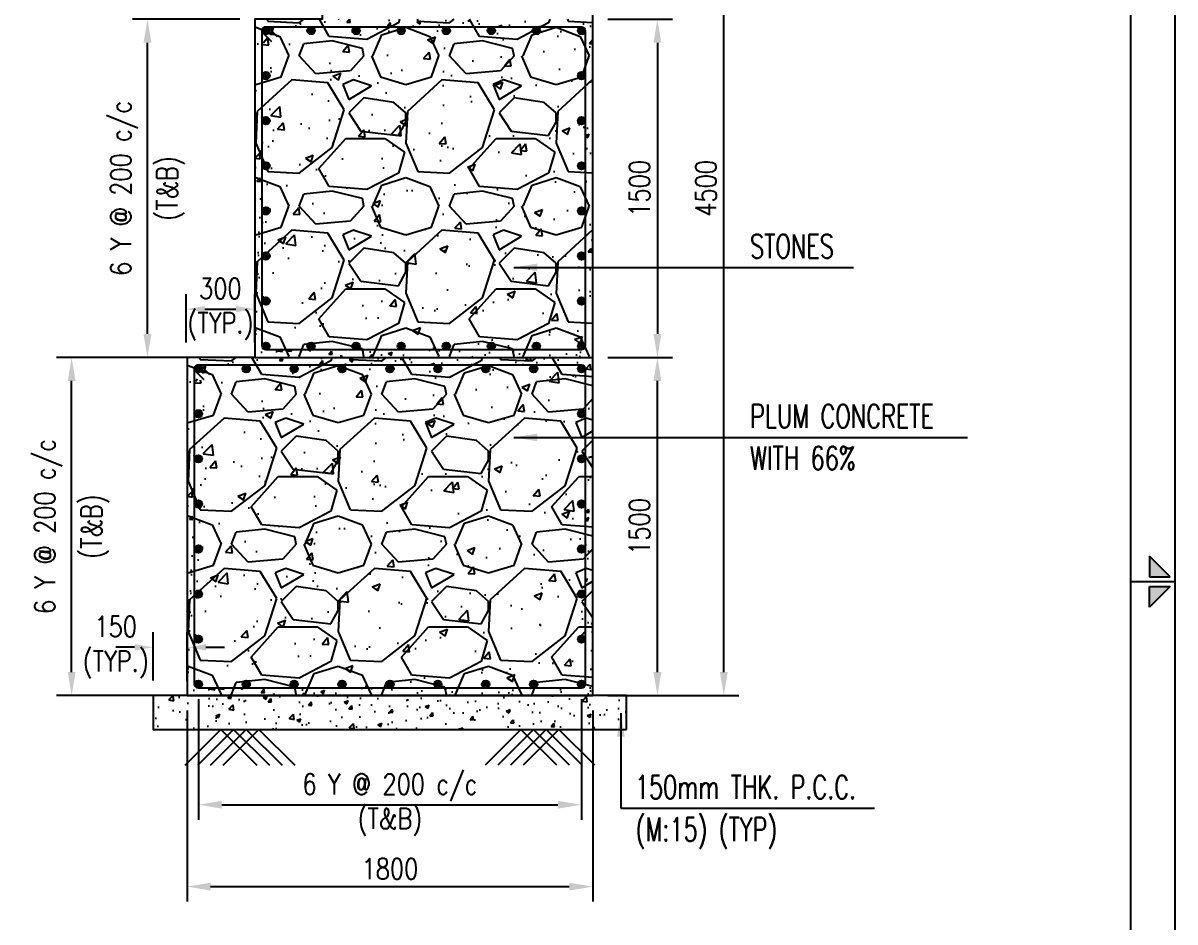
# Model space of a CAD drawing. Extents: x 345615 to 1272425, y -526289 to -156124.
# Drawn here: x 620008 to 635341, y -504277 to -492314 of the extents above; entities that cross this region are included whole.
import ezdxf
from ezdxf.enums import TextEntityAlignment as Align
from ezdxf.lldxf.tags import DXFTag

# ---------------------------------------------------------------- set-up
doc = ezdxf.new("R2010")
doc.units = 0
doc.header["$LTSCALE"] = 500
doc.header["$MEASUREMENT"] = 0
doc.header["$PDMODE"] = 35
doc.header["$PDSIZE"] = -15
doc.layers.get('DEFPOINTS').update_dxf_attribs({"color": 4})
for name, color, linetype in [('PNA', 10, 'Continuous'), ('S-CONCRET LINE', 4, 'Continuous'), ('S-DIM-1', 5, 'Continuous'), ('S-DIMANTION', 5, 'Continuous'), ('S-PCC', 9, 'Continuous'), ('S-REINFORCEMENT', 6, 'Continuous'), ('S-TEXT-1', 4, 'Continuous'), ('TEXT', 4, 'Continuous'), ('TEXT (SHEET)', 4, 'Continuous')]:
    doc.layers.add(name, color=color, linetype=linetype)
doc.styles.add('ROMANS', font='simplex.shx', dxfattribs={"width": 0.8, "height": 275, "bigfont": 'bigfont.shx'})
tags = doc.linetypes.add('HIDDEN', pattern=[0.375, 0.25, -0.125]).pattern_tags.tags
tags[6:7] = [DXFTag(74, 4), DXFTag(75, 0), DXFTag(340, '0'), DXFTag(46, 1.0), DXFTag(50, 0.0), DXFTag(44, 0.0), DXFTag(45, 0.0)]
tags[4:5] = [DXFTag(74, 4), DXFTag(75, 0), DXFTag(340, '0'), DXFTag(46, 1.0), DXFTag(50, 0.0), DXFTag(44, 0.0), DXFTag(45, 0.0)]
doc.dimstyles.new('dim25', dxfattribs={"dimtxt": 250, "dimasz": 250, "dimexe": 200, "dimexo": 200, "dimgap": 100, "dimtad": 1, "dimdec": 0, "dimlfac": 0.25, "dimzin": 0, "dimdsep": 46, "dimtxsty": 'ROMANS', "dimcen": 0, "dimclrd": 5, "dimclre": 5, "dimclrt": 4, "dimadec": 0, "dimazin": 0, "dimtfac": 1, "dimtdec": 0, "dimtix": 1, "dimtofl": 0, "dimtmove": 2, "dimatfit": 3, "dimfxl": 0, "dimtolj": 1, "dimtzin": 0, "dimlwd": -1, "dimlwe": -1, "dimarcsym": 0})
doc.dimstyles.new('dim33.33', dxfattribs={"dimtxt": 250, "dimasz": 250, "dimexe": 200, "dimexo": 200, "dimgap": 100, "dimtad": 1, "dimdec": 0, "dimlfac": 0.333331, "dimzin": 0, "dimdsep": 46, "dimtxsty": 'ROMANS', "dimcen": 0, "dimclrd": 5, "dimclre": 5, "dimclrt": 4, "dimadec": 0, "dimazin": 0, "dimtfac": 1, "dimtdec": 0, "dimtix": 1, "dimtofl": 0, "dimtmove": 2, "dimatfit": 3, "dimfxl": 0, "dimtolj": 1, "dimtzin": 0, "dimlwd": -1, "dimlwe": -1, "dimarcsym": 0})

# ---------------------------------------------------------------- blocks, each defined once
blk = doc.blocks.new('*D1029')
at = {"layer": 'DEFPOINTS', "color": 0}
for p in [(627592, -487764), (629336, -487764), (627592, -501264)]:
    blk.add_point(p, dxfattribs=at)
at = {"layer": 'S-DIM-1', "color": 5}
for p, q in [((627792, -487764), (629536, -487764)), ((629336, -500951), (629336, -488076)), ((627792, -501264), (629536, -501264))]:
    blk.add_line(p, q, dxfattribs=at)
for points in [[(629389, -488076), (629284, -488076), (629336, -487764)], [(629284, -500951), (629389, -500951), (629336, -501264)]]:
    blk.add_solid(points, dxfattribs=at)
at = {"layer": 'S-DIM-1', "color": 4, "insert": (629099, -494514), "char_height": 275, "attachment_point": 5, "rotation": 90, "style": 'ROMANS'}
blk.add_mtext('\\A1;4500', dxfattribs=at)
blk = doc.blocks.new('*D1031')
at = {"layer": 'DEFPOINTS', "color": 0}
for p in [(627592, -492264), (627592, -496764), (628452, -496764)]:
    blk.add_point(p, dxfattribs=at)
at = {"layer": 'S-DIM-1', "color": 5}
for p, q in [((627792, -492264), (628652, -492264)), ((628452, -492576), (628452, -496451)), ((627792, -496764), (628652, -496764))]:
    blk.add_line(p, q, dxfattribs=at)
for points in [[(628505, -492576), (628400, -492576), (628452, -492264)], [(628400, -496451), (628505, -496451), (628452, -496764)]]:
    blk.add_solid(points, dxfattribs=at)
at = {"layer": 'S-DIM-1', "color": 4, "insert": (628215, -494514), "char_height": 275, "attachment_point": 5, "rotation": 90, "style": 'ROMANS'}
blk.add_mtext('\\A1;1500', dxfattribs=at)
blk = doc.blocks.new('*D1032')
at = {"layer": 'DEFPOINTS', "color": 0}
for p in [(627592, -496764), (628452, -496764), (627592, -501264)]:
    blk.add_point(p, dxfattribs=at)
at = {"layer": 'S-DIM-1', "color": 5}
for p, q in [((627792, -496764), (628652, -496764)), ((628452, -500951), (628452, -497076)), ((627792, -501264), (628652, -501264))]:
    blk.add_line(p, q, dxfattribs=at)
for points in [[(628505, -497076), (628400, -497076), (628452, -496764)], [(628400, -500951), (628505, -500951), (628452, -501264)]]:
    blk.add_solid(points, dxfattribs=at)
at = {"layer": 'S-DIM-1', "color": 4, "insert": (628215, -499014), "char_height": 275, "attachment_point": 5, "rotation": 90, "style": 'ROMANS'}
blk.add_mtext('\\A1;1500', dxfattribs=at)
blk = doc.blocks.new('*D1033')
at = {"layer": 'DEFPOINTS', "color": 0}
for p in [(622342, -501114), (627442, -501114), (627442, -502717)]:
    blk.add_point(p, dxfattribs=at)
at = {"layer": 'S-DIM-1', "color": 5}
for p, q in [((622342, -501314), (622342, -502917)), ((627442, -501314), (627442, -502917)), ((622654, -502717), (627129, -502717))]:
    blk.add_line(p, q, dxfattribs=at)
for points in [[(622654, -502665), (622654, -502769), (622342, -502717)], [(627129, -502769), (627129, -502665), (627442, -502717)]]:
    blk.add_solid(points, dxfattribs=at)
at = {"layer": 'S-DIM-1', "color": 4, "insert": (624892, -502717), "char_height": 275, "attachment_point": 5, "style": 'ROMANS'}
blk.add_mtext('\\A1;6 Y @ 200 c/c\\P(T&B)', dxfattribs=at)
blk = doc.blocks.new('*D1034')
at = {"layer": 'DEFPOINTS', "color": 0}
for p in [(622192, -501264), (627592, -501264), (627592, -503807)]:
    blk.add_point(p, dxfattribs=at)
at = {"layer": 'S-DIM-1', "color": 5}
for p, q in [((622192, -501464), (622192, -504007)), ((627592, -501464), (627592, -504007)), ((622504, -503807), (627279, -503807))]:
    blk.add_line(p, q, dxfattribs=at)
for points in [[(622504, -503755), (622504, -503859), (622192, -503807)], [(627279, -503859), (627279, -503755), (627592, -503807)]]:
    blk.add_solid(points, dxfattribs=at)
at = {"layer": 'S-DIM-1', "color": 4, "insert": (624892, -503570), "char_height": 275, "attachment_point": 5, "style": 'ROMANS'}
blk.add_mtext('\\A1;1800', dxfattribs=at)
blk = doc.blocks.new('*D1035')
at = {"layer": 'DEFPOINTS', "color": 0}
for p in [(622192, -500622), (621742, -501264), (622192, -501264)]:
    blk.add_point(p, dxfattribs=at)
at = {"layer": 'S-DIMANTION', "color": 5, "ltscale": 0.3}
for p, q in [((621742, -501064), (621742, -500422)), ((622192, -501064), (622192, -500422)), ((621492, -500622), (621242, -500622)), ((622442, -500622), (622692, -500622))]:
    blk.add_line(p, q, dxfattribs=at)
at = {"layer": 'S-DIMANTION', "color": 5}
for points in [[(621492, -500663), (621492, -500580), (621742, -500622)], [(622442, -500580), (622442, -500663), (622192, -500622)]]:
    blk.add_solid(points, dxfattribs=at)
at = {"layer": 'S-DIMANTION', "color": 4, "insert": (621242, -500622), "char_height": 275, "attachment_point": 5, "style": 'ROMANS'}
blk.add_mtext('\\A1;150\\P(TYP.)', dxfattribs=at)
blk = doc.blocks.new('*D1036')
at = {"layer": 'DEFPOINTS', "color": 0}
for p in [(620655, -496764), (622192, -496764), (622192, -501264)]:
    blk.add_point(p, dxfattribs=at)
at = {"layer": 'S-DIM-1', "color": 5}
for p, q in [((621992, -496764), (620455, -496764)), ((620655, -500952), (620655, -497076)), ((621992, -501264), (620455, -501264))]:
    blk.add_line(p, q, dxfattribs=at)
for points in [[(620708, -497076), (620603, -497076), (620655, -496764)], [(620603, -500952), (620708, -500952), (620655, -501264)]]:
    blk.add_solid(points, dxfattribs=at)
at = {"layer": 'S-DIM-1', "color": 4, "char_height": 275, "attachment_point": 5, "rotation": 90, "style": 'ROMANS'}
for s, insert in [('\\A1;6 Y @ 200 c/c', (620346, -499014)), ('(T&B)', (620965, -499014))]:
    blk.add_mtext(s, dxfattribs=dict(at, insert=insert))
blk = doc.blocks.new('*D1037')
at = {"layer": 'DEFPOINTS', "color": 0}
for p in [(621664, -492264), (623092, -492264), (623092, -496764)]:
    blk.add_point(p, dxfattribs=at)
at = {"layer": 'S-DIM-1', "color": 5}
for p, q in [((622892, -492264), (621464, -492264)), ((621664, -496452), (621664, -492576)), ((622892, -496764), (621464, -496764))]:
    blk.add_line(p, q, dxfattribs=at)
for points in [[(621717, -492576), (621612, -492576), (621664, -492264)], [(621612, -496452), (621717, -496452), (621664, -496764)]]:
    blk.add_solid(points, dxfattribs=at)
at = {"layer": 'S-DIM-1', "color": 4, "char_height": 275, "attachment_point": 5, "rotation": 90, "style": 'ROMANS'}
for s, insert in [('\\A1;6 Y @ 200 c/c', (621355, -494514)), ('(T&B)', (621974, -494514))]:
    blk.add_mtext(s, dxfattribs=dict(at, insert=insert))
blk = doc.blocks.new('MID')
at = {"layer": 'TEXT'}
for p, q in [((8.94, 1.07), (4.27, 5.74)), ((4.27, 5.74), (4.27, 1.07)), ((0, 0), (10, 0)), ((4.27, 1.07), (8.94, 1.07)), ((8.94, -1.07), (4.27, -5.74)), ((4.27, -1.07), (8.94, -1.07)), ((4.27, -5.74), (4.27, -1.07))]:
    blk.add_line(p, q, dxfattribs=at)
for points in [[(4.27, 5.74), (8.94, 1.07), (4.27, 1.07)], [(4.27, -5.74), (8.94, -1.07), (4.27, -1.07)]]:
    blk.add_solid(points, dxfattribs=at)
blk = doc.blocks.new('A4')
at = {"layer": 'PNA', "color": 4}
blk.add_lwpolyline([(261008, -3862), (241268, -3862), (241268, 24056), (261008, 24056)], close=True, dxfattribs=at)
at = {"layer": 'PNA', "color": 3}
blk.add_lwpolyline([(260538, -3392), (241738, -3392), (241738, 23586), (260538, 23586)], close=True, dxfattribs=at)
at = {"layer": 'TEXT (SHEET)', "color": 4, "xscale": 46.99999999999999, "yscale": 46.99999999999999, "zscale": 46.99999999999999}
blk.add_blockref('MID', (260538, 10097), dxfattribs=at)
blk = doc.blocks.new('*D1039')
at = {"layer": 'DEFPOINTS', "color": 0}
for p in [(623092, -496122), (622178, -496764), (623092, -496764)]:
    blk.add_point(p, dxfattribs=at)
at = {"layer": 'S-DIMANTION', "color": 5, "ltscale": 0.3}
for p, q in [((622178, -496564), (622178, -495922)), ((623092, -496564), (623092, -495922)), ((622428, -496122), (622842, -496122))]:
    blk.add_line(p, q, dxfattribs=at)
at = {"layer": 'S-DIMANTION', "color": 5}
for points in [[(622428, -496080), (622428, -496163), (622178, -496122)], [(622842, -496163), (622842, -496080), (623092, -496122)]]:
    blk.add_solid(points, dxfattribs=at)
at = {"layer": 'S-DIMANTION', "color": 4, "insert": (622635, -496122), "char_height": 275, "attachment_point": 5, "style": 'ROMANS'}
blk.add_mtext('\\A1;300\\P(TYP.)', dxfattribs=at)

msp = doc.modelspace()

# ---------------------------------------------------------------- hatches: boundary and pattern name
at = {"layer": 'S-CONCRET LINE'}
h = msp.add_hatch(dxfattribs=at)
h.set_pattern_fill('GRAVL1', color=8, scale=2000)
h.set_pattern_definition([(228.013, (624531.79, -494764), (-15999.9965, -18000.0027), [269.07, -26638.18]), (184.9697, (624351.786, -494964), (24000.0021, 1999.9826), [461.736, -45711.85]), (132.5104, (623891.79, -495004), (19999.9814, -22000.0173), [325.58, -32232.06]), (267.2737, (623111.79, -495504), (1999.992, 40000.0006), [420.48, -41627.12]), (292.8337, (623091.79, -495924), (-10000.0198, 23999.9928), [412.31, -40818.75]), (357.2737, (623251.79, -496304), (-40000.0006, 1999.992), [420.48, -41627.12]), (37.6942, (623671.786, -496324), (-26000.0147, -19999.9808), [556.06, -55049.7]), (72.2553, (624111.786, -495984), (14000.0215, 43999.9925), [524.976, -51972.64]), (121.4296, (624271.79, -495484), (-16000.0165, 25999.99), [421.9, -41768.15]), (175.2364, (624051.79, -495124), (22000.002, -1999.983), [481.66, -23601.53]), (222.3974, (623571.786, -495084), (-24000.0147, -21999.9842), [622.896, -61666.75]), (138.814, (625091.79, -495524), (-14000.006, 11999.995), [212.6, -21047.69]), (171.4692, (624931.79, -495384), (25999.9966, -4000.0158), [404.47, -40043.02]), (225, (624531.8, -495324), (-4e-13, -2000), [282.84, -2545.6]), (203.1986, (624391.79, -495084), (10000, 4000.003), [152.32, -15079.23]), (291.801, (624251.8, -495144), (-2000, 6000), [215.4, -10554.92]), (30.964, (624331.8, -495344), (5999.996, 4000.005), [349.86, -11312.05]), (161.565, (624631.8, -495164), (4000, -2000), [253, -6071.57]), (16.3895, (623091.79, -495144), (20000.0044, 5999.9854), [354.4, -35085.69]), (70.3462, (623431.79, -495044), (-7999.9905, -22000.0043), [297.32, -29434.82]), (293.1986, (624631.79, -494764), (-4000.003, 10000), [304.63, -14926.92]), (343.6105, (624751.79, -495044), (-20000.0044, 5999.9854), [354.4, -35085.69]), (339.444, (623091.79, -496384), (-10000.004, 3999.992), [341.76, -16746.25]), (294.775, (623411.79, -496504), (-9999.9844, 22000.007), [286.36, -28349.29]), (66.8014, (624651.79, -496764), (4000.003, 10000), [304.63, -14926.92]), (17.354, (624771.79, -496484), (-26000.004, -7999.989), [335.26, -33190.85]), (69.444, (623671.79, -496764), (-3999.992, -10000.004), [170.88, -16917.13]), (101.31, (624531.8, -496764), (-1999.995, 8000.002), [101.98, -10096.06]), (165.964, (624511.8, -496664), (6000, -1999.996), [412.3, -7833.9]), (186.009, (624111.79, -496564), (19999.9995, 1999.9986), [382.1, -37827.85]), (303.69, (624331.8, -495524), (-2000, 4000), [288.44, -6922.66]), (353.1572, (624491.786, -495764), (33999.9987, -4000.016), [503.59, -49855.126]), (60.9454, (624991.79, -495824), (-8000, -14000.001), [205.91, -20385.35]), (90, (625091.8, -495644), (-2000, 2000), [120, -1880]), (120.2564, (624071.79, -496504), (7999.9898, -14000.005), [277.85, -27507.04]), (48.0128, (623931.79, -496264), (15999.9965, 18000.0027), [538.14, -26369.1]), (0, (624291.8, -495864), (2000, 2000), [520, -1480]), (325.3048, (624811.79, -495864), (-19999.9885, 14000.0172), [316.23, -31306.55]), (254.0546, (625071.79, -496044), (-2000, -8000), [291.2, -14269.02]), (207.646, (624991.786, -496324), (-37999.9916, -20000.0154), [474.13, -46938.95]), (175.4261, (624571.786, -496544), (-26000.0011, 1999.9896), [501.6, -49658.15])])
h.paths.add_polyline_path([(623091.786, -496764), (627591.786, -496764), (627591.786, -492264), (623091.786, -492264)])
h = msp.add_hatch(dxfattribs=at)
h.set_pattern_fill('GRAVL1', color=8, scale=2000)
h.set_pattern_definition([(228.0128, (623631.79, -499264), (-15999.9965, -18000.0027), [269.07, -26638.18]), (184.9697, (623451.786, -499464), (24000.0021, 1999.9826), [461.736, -45711.85]), (132.5104, (622991.79, -499504), (19999.9814, -22000.0173), [325.58, -32232.06]), (267.2737, (622211.79, -500004), (1999.992, 40000.0006), [420.48, -41627.12]), (292.8337, (622191.79, -500424), (-10000.0198, 23999.9928), [412.31, -40818.75]), (357.2737, (622351.79, -500804), (-40000.0006, 1999.992), [420.48, -41627.12]), (37.6942, (622771.786, -500824), (-26000.0147, -19999.9808), [556.06, -55049.7]), (72.2553, (623211.786, -500484), (14000.0215, 43999.9925), [524.976, -51972.64]), (121.4296, (623371.79, -499984), (-16000.0165, 25999.99), [421.9, -41768.15]), (175.2364, (623151.79, -499624), (22000.002, -1999.983), [481.66, -23601.53]), (222.3974, (622671.786, -499584), (-24000.0147, -21999.9842), [622.896, -61666.75]), (138.814, (624191.79, -500024), (-14000.006, 11999.995), [212.6, -21047.69]), (171.4692, (624031.79, -499884), (25999.9966, -4000.0158), [404.47, -40043.02]), (225, (623631.8, -499824), (-4e-13, -2000), [282.84, -2545.6]), (203.1986, (623491.79, -499584), (10000, 4000.003), [152.32, -15079.23]), (291.801, (623351.8, -499644), (-2000, 6000), [215.4, -10554.92]), (30.964, (623431.8, -499844), (5999.996, 4000.005), [349.86, -11312.05]), (161.565, (623731.8, -499664), (4000, -2000), [252.98, -6071.57]), (16.3895, (622191.79, -499644), (20000.0044, 5999.9854), [354.4, -35085.69]), (70.3462, (622531.79, -499544), (-7999.9905, -22000.0043), [297.32, -29434.82]), (293.1986, (623731.79, -499264), (-4000.003, 10000), [304.63, -14926.92]), (343.6105, (623851.79, -499544), (-20000.0044, 5999.9854), [354.4, -35085.69]), (339.444, (622191.79, -500884), (-10000.004, 3999.992), [341.76, -16746.25]), (294.775, (622511.79, -501004), (-9999.9844, 22000.0068), [286.36, -28349.29]), (66.8014, (623751.79, -501264), (4000.003, 10000), [304.63, -14926.92]), (17.354, (623871.79, -500984), (-26000.004, -7999.989), [335.26, -33190.85]), (69.444, (622771.79, -501264), (-3999.992, -10000.004), [170.88, -16917.13]), (101.31, (623631.8, -501264), (-1999.995, 8000.002), [101.98, -10096.06]), (165.964, (623611.8, -501164), (6000, -1999.996), [412.3, -7833.9]), (186.009, (623211.79, -501064), (19999.9995, 1999.9986), [382.1, -37827.85]), (303.69, (623431.8, -500024), (-2000, 4000), [288.44, -6922.66]), (353.1572, (623591.786, -500264), (33999.9987, -4000.016), [503.59, -49855.126]), (60.9454, (624091.79, -500324), (-8000, -14000.001), [205.91, -20385.35]), (90, (624191.8, -500144), (-2000, 2000), [120, -1880]), (120.2564, (623171.79, -501004), (7999.9898, -14000.005), [277.85, -27507.04]), (48.0128, (623031.79, -500764), (15999.9965, 18000.0027), [538.14, -26369.1]), (0, (623391.8, -500364), (2000, 2000), [520, -1480]), (325.3048, (623911.79, -500364), (-19999.9885, 14000.0172), [316.23, -31306.55]), (254.0546, (624171.79, -500544), (-2000, -8000), [291.2, -14269.02]), (207.646, (624091.786, -500824), (-37999.9916, -20000.0154), [474.13, -46938.95]), (175.4261, (623671.786, -501044), (-26000.0011, 1999.9896), [501.6, -49658.15])])
h.paths.add_polyline_path([(622191.786, -496764.001), (627591.786, -496764.001), (627591.786, -501264), (622191.786, -501264)])
at = {"layer": 'S-PCC', "linetype": 'ByBlock'}
h = msp.add_hatch(dxfattribs=at)
h.set_pattern_fill('AR-CONC,_O', color=8, scale=75)
h.set_pattern_definition([(50, (1251821.84, -743686.6), (537.94514, -47.0641), [56.25, -618.75]), (355, (1251821.84, -743686.6), (-104.0635, 564.1441), [45, -495]), (100.451444, (1251866.67, -743690.5), (433.88164, 517.08), [47.80514, -525.8566]), (46.1842, (1251821.84, -743536.6), (800.431, -124.13946), [84.375, -928.125]), (96.63564, (1251888.54, -743546.9), (700.9965, 730.58895), [71.7078, -788.7853]), (351.18416, (1251821.8, -743536.6), (700.9965, 730.589), [67.5, -742.5]), (21, (1251896.84, -743574.1), (447.6803, -301.96417), [56.25, -618.75]), (326, (1251896.84, -743574.1), (182.4865, 543.86253), [45, -495]), (71.451445, (1251934.14, -743599.25), (630.1668, 241.89836), [47.80514, -525.8566]), (37.5, (1251821.84, -743686.58), (9.11989, 249.67039), [0, -489, 0, -502.5, 0, -496.875]), (7.5, (1251821.84, -743686.58), (197.30215, 295.80878), [0, -286.5, 0, -477.75, 0, -189.375]), (327.5, (1251654.59, -743686.58), (400.36683, -16.916154), [0, -187.5, 0, -585, 0, -776.25]), (317.5, (1251579.6, -743686.58), (437.38963, 75.07874), [0, -243.75, 0, -388.5, 0, -551.25])])
h.paths.add_polyline_path([(623091.786, -492264), (623991.786, -492264), (627591.786, -492264), (627591.786, -496764), (623091.786, -496764)])
h.paths.add_polyline_path([(623191.786, -496614), (623206.43, -492449.355, -0.668178638), (623241.786, -492364), (627441.786, -492364, 2.414213562), (627491.786, -492414), (627491.786, -493013.998, 50986.355859504), (627491.786, -493014.002), (627491.786, -493613.998, 51012.494912039), (627491.786, -493614.002), (627491.786, -494213.998, 50929.984530082), (627491.786, -494214.002), (627491.786, -494813.998, 51019.67343826), (627491.786, -494814.002), (627491.786, -495413.998, 50929.256803256), (627491.786, -495414.002), (627491.786, -496013.998, 50972.444533102), (627491.786, -496014.002), (627491.786, -496613.998, 2.41414655), (627441.786, -496664), (623241.786, -496664, 0.414213562), (623291.786, -496614, 2.409065517), (623241.635, -496664, -0.413328964), (623191.786, -496614)], flags=16)
h.paths.add_polyline_path([(623191.786, -496614), (623206.43, -492449.355, -0.668178638), (623241.786, -492364), (623841.786, -492364, 2.414213562), (623891.786, -492414, 0.414213562), (623841.786, -492364), (624441.786, -492364, 2.414213562), (624491.786, -492414, 0.414213562), (624441.786, -492364), (625041.786, -492364, 2.414213562), (625091.786, -492414, 0.414213562), (625041.786, -492364), (625641.786, -492364, 2.414213562), (625691.786, -492414, 0.414213562), (625641.786, -492364), (626241.786, -492364, 2.414213562), (626291.786, -492414, 0.414213562), (626241.786, -492364), (626841.786, -492364, 2.414213562), (626891.786, -492414, 0.414213562), (626841.786, -492364), (627441.786, -492364, 2.414213562), (627491.786, -492414), (627491.786, -493013.998, 50986.355859504), (627491.786, -493014.002), (627491.786, -493613.998, 51012.494912039), (627491.786, -493614.002), (627491.786, -494213.998, 50929.984530082), (627491.786, -494214.002), (627491.786, -494813.998, 51019.67343826), (627491.786, -494814.002), (627491.786, -495413.998, 50929.256803256), (627491.786, -495414.002), (627491.786, -496013.998, 50972.444533102), (627491.786, -496014.002), (627491.786, -496613.998, 2.41414655), (627441.786, -496664), (624441.786, -496664, 0.414213562), (624491.786, -496614, 2.414213562), (624441.786, -496664), (623841.786, -496664, 0.414213562), (623891.786, -496614, 2.414213562), (623841.786, -496664), (623241.786, -496664, 0.414213562), (623291.786, -496614, 2.409065517), (623241.635, -496664, -0.413328964), (623191.786, -496614)], flags=0)
h.paths.add_polyline_path([(625091.786, -496614, 1), (624991.786, -496614, 1)], flags=0)
h.paths.add_polyline_path([(623241.786, -496639, -1), (623241.786, -496589, -1)], flags=16)
h = msp.add_hatch(dxfattribs=at)
h.set_pattern_fill('AR-CONC,_O', color=8, scale=150)
h.set_pattern_definition([(50, (784437.3, -460084), (1075.8903, -94.128), [112.5, -1237.5]), (355, (784437.3, -460084), (-208.127, 1128.288), [90, -990]), (100.45144, (784526.9, -460091.8), (867.763, 1034.16), [95.61, -1051.713]), (46.1842, (784437.3, -459784), (1600.862, -248.279), [168.75, -1856.25]), (96.6356, (784570.7, -459804.7), (1401.993, 1461.178), [143.416, -1577.57]), (351.1842, (784437.3, -459784), (1401.993, 1461.178), [135, -1485]), (21, (784587.3, -459859), (895.3606, -603.9283), [112.5, -1237.5]), (326, (784587.3, -459859), (364.973, 1087.725), [90, -990]), (71.45144, (784661.9, -459909.3), (1260.3336, 483.797), [95.61, -1051.713]), (37.5, (784437.3, -460084), (18.2398, 499.3408), [0, -978, 0, -1005, 0, -993.75]), (7.5, (784437.3, -460084), (394.6043, 591.6176), [0, -573, 0, -955.5, 0, -378.75]), (327.5, (784102.8, -460084), (800.7337, -33.8323), [0, -375, 0, -1170, 0, -1552.5]), (317.5, (783952.8, -460084), (874.7793, 150.1575), [0, -487.5, 0, -777, 0, -1102.5])])
h.paths.add_polyline_path([(623191.786, -496614), (623206.43, -492449.355, -0.668178638), (623241.786, -492364), (623841.786, -492364, 2.414213562), (623891.786, -492414, 0.414213562), (623841.786, -492364), (624441.786, -492364, 2.414213562), (624491.786, -492414, 0.414213562), (624441.786, -492364), (625041.786, -492364, 2.414213562), (625091.786, -492414, 0.414213562), (625041.786, -492364), (625641.786, -492364, 2.414213562), (625691.786, -492414, 0.414213562), (625641.786, -492364), (626241.786, -492364, 2.414213562), (626291.786, -492414, 0.414213562), (626241.786, -492364), (626841.786, -492364, 2.414213562), (626891.786, -492414, 0.414213562), (626841.786, -492364), (627441.786, -492364, 2.414213562), (627491.786, -492414), (627491.786, -493013.998, 50986.355859504), (627491.786, -493014.002), (627491.786, -493613.998, 51012.494912039), (627491.786, -493614.002), (627491.786, -494213.998, 50929.984530082), (627491.786, -494214.002), (627491.786, -494813.998, 51019.67343826), (627491.786, -494814.002), (627491.786, -495413.998, 50929.256803256), (627491.786, -495414.002), (627491.786, -496013.998, 50972.444533102), (627491.786, -496014.002), (627491.786, -496613.998, 2.41414655), (627441.786, -496664), (624441.786, -496664, 0.414213562), (624491.786, -496614, 2.414213562), (624441.786, -496664), (623841.786, -496664, 0.414213562), (623891.786, -496614, 2.414213562), (623841.786, -496664), (623241.786, -496664, 0.414213562), (623291.786, -496614, 2.409065517), (623241.635, -496664, -0.413328964), (623191.786, -496614)])
h.paths.add_polyline_path([(625091.786, -496614, 1), (624991.786, -496614, 1)], flags=16)
h = msp.add_hatch(dxfattribs=at)
h.set_pattern_fill('AR-CONC,_O', color=8, scale=75)
h.set_pattern_definition([(50, (1250921.84, -748186.6), (537.94514, -47.0641), [56.25, -618.75]), (355, (1250921.84, -748186.6), (-104.0635, 564.1441), [45, -495]), (100.451444, (1250966.67, -748190.5), (433.88164, 517.08), [47.80514, -525.8566]), (46.1842, (1250921.84, -748036.6), (800.431, -124.13946), [84.375, -928.125]), (96.63564, (1250988.54, -748046.9), (700.9965, 730.58895), [71.7078, -788.7853]), (351.18416, (1250921.8, -748036.6), (700.9965, 730.589), [67.5, -742.5]), (21, (1250996.84, -748074.1), (447.6803, -301.96417), [56.25, -618.75]), (326, (1250996.84, -748074.1), (182.4865, 543.86253), [45, -495]), (71.451445, (1251034.14, -748099.25), (630.1668, 241.89836), [47.80514, -525.8566]), (37.5, (1250921.84, -748186.58), (9.11989, 249.67039), [0, -489, 0, -502.5, 0, -496.875]), (7.5, (1250921.84, -748186.58), (197.30215, 295.80878), [0, -286.5, 0, -477.75, 0, -189.375]), (327.5, (1250754.59, -748186.58), (400.36683, -16.916154), [0, -187.5, 0, -585, 0, -776.25]), (317.5, (1250679.6, -748186.58), (437.38963, 75.07874), [0, -243.75, 0, -388.5, 0, -551.25])])
h.paths.add_polyline_path([(622191.786, -496764), (623091.786, -496764), (627591.786, -496764), (627591.786, -501264), (622191.786, -501264)])
h.paths.add_polyline_path([(622291.786, -501114, -2.414209051), (622341.786, -501164), (622341.786, -501164, -0.000567322), (622341.672, -501164, 0.000567983), (622341.786, -501164), (627441.786, -501164, 0.003776166), (627442.541, -501163.994, 0.409796418), (627491.786, -501114), (627491.786, -500514.002, 0.000019613), (627491.786, -500513.998), (627491.786, -499914.002, 0.000019626), (627491.786, -499913.998), (627491.786, -499314.002, 0.000019609), (627491.786, -499313.998), (627491.786, -498714.002, 0.000019621), (627491.786, -498713.998), (627491.786, -498114.002, 0.000019605), (627491.786, -498113.998), (627491.786, -497514.002, 0.000019617), (627491.786, -497513.998), (627491.786, -496914, 0.407373538), (627442.956, -496864.014, 0.005854005), (627441.785, -496864), (622341.786, -496864, 0.41421535), (622291.786, -496914), (622291.786, -501114, 0.413549059), (622341.672, -501164, 0.000567322), (622341.786, -501164), (622341.786, -501164, -0.000567983), (622341.672, -501164, -0.413549059), (622291.786, -501114)], flags=16)
h.paths.add_polyline_path([(622291.786, -501114), (622291.786, -496914, 0.198911574), (622306.43, -496949.355), (622419.567, -497062.492), (622490.278, -496991.782), (622377.141, -496878.645, 0.198912651), (622341.786, -496864), (622979.285, -496864, 0.999998211), (622979.286, -496964, 0.999998211), (622979.286, -496864), (623616.785, -496864, 0.999997981), (623616.786, -496964, 0.999997981), (623616.786, -496864), (624254.285, -496864, 0.999997776), (624254.286, -496964, 0.999997776), (624254.286, -496864), (624891.785, -496864, 0.999997587), (624891.786, -496964, 0.999997587), (624891.786, -496864), (625529.285, -496864, 0.999997413), (625529.286, -496964, 0.999997413), (625529.286, -496864), (626166.785, -496864, 0.999997249), (626166.786, -496964, 0.999997249), (626166.786, -496864), (626804.285, -496864, 0.999997095), (626804.286, -496964, 0.999997095), (626804.286, -496864), (627441.785, -496864, 2.414203143), (627491.786, -496914), (627491.786, -497513.998, 0.999980383), (627391.786, -497514, 0.999980383), (627491.786, -497514.002), (627491.786, -498113.998, 0.999980396), (627391.786, -498114, 0.999980396), (627491.786, -498114.002), (627491.786, -498713.998, 0.999980379), (627391.786, -498714, 0.999980379), (627491.786, -498714.002), (627491.786, -499313.998, 0.999980391), (627391.786, -499314, 0.999980391), (627491.786, -499314.002), (627491.786, -499913.998, 0.999980374), (627391.786, -499914, 0.999980374), (627491.786, -499914.002), (627491.786, -500513.998, 0.999980387), (627391.786, -500514, 0.999980387), (627491.786, -500514.002), (627491.786, -501113.998, 2.414146542), (627441.786, -501164), (626804.286, -501164, 1), (626804.286, -501064, 1), (626804.286, -501164), (626166.786, -501164, 1), (626166.786, -501064, 1), (626166.786, -501164), (625529.286, -501164, 1), (625529.286, -501064, 1), (625529.286, -501164), (624891.786, -501164, 1), (624891.786, -501064, 1), (624891.786, -501164), (624254.286, -501164, 1), (624254.286, -501064, 1), (624254.286, -501164), (623616.786, -501164, 1), (623616.786, -501064, 1), (623616.786, -501164), (622979.286, -501164, 1), (622979.286, -501064, 1), (622979.286, -501164), (622341.786, -501164, 2.414209051), (622291.786, -501114)], flags=0)
h.paths.add_polyline_path([(622341.786, -497564, 1), (622341.786, -497464, 1)], flags=0)
h.paths.add_polyline_path([(622341.786, -501139, 1), (622341.786, -501089, 1)], flags=16)
h = msp.add_hatch(dxfattribs=at)
h.set_pattern_fill('AR-CONC,_O', color=8, scale=150)
h.set_pattern_definition([(50, (783537.3, -464584), (1075.8903, -94.128), [112.5, -1237.5]), (355, (783537.3, -464584), (-208.127, 1128.288), [90, -990]), (100.45144, (783626.9, -464591.8), (867.763, 1034.16), [95.61, -1051.713]), (46.1842, (783537.3, -464284), (1600.862, -248.279), [168.75, -1856.25]), (96.6356, (783670.7, -464304.7), (1401.993, 1461.178), [143.416, -1577.57]), (351.1842, (783537.3, -464284), (1401.993, 1461.178), [135, -1485]), (21, (783687.3, -464359), (895.3606, -603.9283), [112.5, -1237.5]), (326, (783687.3, -464359), (364.973, 1087.725), [90, -990]), (71.45144, (783761.9, -464409.3), (1260.3336, 483.797), [95.61, -1051.713]), (37.5, (783537.3, -464584), (18.2398, 499.3408), [0, -978, 0, -1005, 0, -993.75]), (7.5, (783537.3, -464584), (394.6043, 591.6176), [0, -573, 0, -955.5, 0, -378.75]), (327.5, (783202.8, -464584), (800.7337, -33.8323), [0, -375, 0, -1170, 0, -1552.5]), (317.5, (783052.8, -464584), (874.7793, 150.1575), [0, -487.5, 0, -777, 0, -1102.5])])
h.paths.add_polyline_path([(622291.786, -501114), (622306.43, -496949.355, 0.668178638), (622419.567, -497062.492), (622306.43, -496949.355, -0.668178638), (622341.786, -496864), (622979.286, -496864, 2.414213562), (623029.286, -496914, 0.414213562), (622979.286, -496864), (623616.786, -496864, 2.414213562), (623666.786, -496914, 0.414213562), (623616.786, -496864), (624254.286, -496864, 2.414213562), (624304.286, -496914, 0.414213562), (624254.286, -496864), (624891.786, -496864, 2.414213562), (624941.786, -496914, 0.414213562), (624891.786, -496864), (625529.286, -496864, 2.414213562), (625579.286, -496914, 0.414213562), (625529.286, -496864), (626166.786, -496864, 2.414213562), (626216.786, -496914, 0.414213562), (626166.786, -496864), (626804.286, -496864, 2.414213562), (626854.286, -496914, 0.414213562), (626804.286, -496864), (627441.786, -496864, 2.414213562), (627491.786, -496914), (627491.786, -497513.998, 50985.937471168), (627491.786, -497514.002), (627491.786, -498113.998, 51012.494912039), (627491.786, -498114.002), (627491.786, -498713.998, 50929.984530082), (627491.786, -498714.002), (627491.786, -499313.998, 51011.086257903), (627491.786, -499314.002), (627491.786, -499913.998, 50917.394174909), (627491.786, -499914.002), (627491.786, -500513.998, 50972.420335028), (627491.786, -500514.002), (627491.786, -501113.998, 2.414146468), (627441.786, -501164), (623616.786, -501164, 0.414213562), (623666.786, -501114, 2.414213562), (623616.786, -501164), (622979.286, -501164, 0.414213562), (623029.286, -501114, 2.414213562), (622979.286, -501164), (622341.786, -501164, 0.414213562), (622391.786, -501114, 2.409065517), (622341.635, -501164, -0.413328964), (622291.786, -501114)])
h.paths.add_polyline_path([(625579.286, -501114, 1), (625479.286, -501114, 1)], flags=16)
h = msp.add_hatch(dxfattribs=at)
h.set_pattern_fill('AR-CONC,_O', color=8, scale=75)
h.set_pattern_definition([(50, (570004.05, -244142.87), (537.9451, -47.0641), [56.25, -618.75]), (355, (570004.05, -244142.9), (-104.0635, 564.1441), [45, -495]), (100.45144, (570048.9, -244146.8), (433.8816, 517.08), [47.8051, -525.8566]), (46.1842, (570004.05, -243992.9), (800.431, -124.1395), [84.375, -928.125]), (96.63564, (570070.76, -244003.2), (700.9965, 730.589), [71.7078, -788.7853]), (351.18416, (570004.05, -243992.9), (700.9965, 730.589), [67.5, -742.5]), (21, (570079.05, -244030.37), (447.6803, -301.9642), [56.25, -618.75]), (326, (570079.05, -244030.4), (182.4865, 543.8625), [45, -495]), (71.45144, (570116.36, -244055.54), (630.1668, 241.8984), [47.8051, -525.8566]), (37.5, (570004.05, -244142.87), (9.11989, 249.67039), [0, -489, 0, -502.5, 0, -496.875]), (7.5, (570004.05, -244142.87), (197.30215, 295.80878), [0, -286.5, 0, -477.75, 0, -189.375]), (327.5, (569836.8, -244142.87), (400.36683, -16.91615), [0, -187.5, 0, -585, 0, -776.25]), (317.5, (569761.8, -244142.87), (437.38963, 75.07874), [0, -243.75, 0, -388.5, 0, -551.25])])
h.paths.add_polyline_path([(621741.786, -501264), (621741.786, -501714), (628041.786, -501714), (628041.786, -501264)])

# ---------------------------------------------------------------- linework, layer by layer
at = {"layer": 'S-CONCRET LINE', "color": 8, "linetype": 'HIDDEN', "ltscale": 5}
msp.add_line((623091.786, -496764, -22670.353), (627591.786, -496764, -22670.353), dxfattribs=at)
at = {"layer": 'S-CONCRET LINE', "elevation": -22670.353}
msp.add_lwpolyline([(622191.786, -501264), (627591.786, -501264), (627591.786, -487764), (623991.786, -487764), (623991.786, -492264), (623091.786, -492264), (623091.786, -496764), (622191.786, -496764), (622191.786, -501264)], dxfattribs=at)
at = {"layer": 'S-PCC', "color": 8, "linetype": 'ByBlock', "elevation": -22670.353}
msp.add_lwpolyline([(628041.786, -501714), (628041.786, -501264), (621741.786, -501264), (621741.786, -501714)], close=True, dxfattribs=at)
at = {"layer": 'S-PCC', "color": 8, "elevation": -22670.353}
for points in [[(622164.489, -502191.297), (622641.786, -501714), (623119.083, -502191.297)], [(622333.239, -502191.297), (622810.536, -501714), (623287.833, -502191.297)], [(622501.989, -502191.297), (622979.286, -501714), (623456.583, -502191.297)], [(622670.739, -502191.297), (623148.036, -501714), (623625.333, -502191.297)], [(627112.833, -502191.297), (626635.536, -501714), (626158.239, -502191.297)], [(627281.583, -502191.297), (626804.286, -501714), (626326.989, -502191.297)], [(627450.333, -502191.297), (626973.036, -501714), (626495.739, -502191.297)], [(627619.083, -502191.297), (627141.786, -501714), (626664.489, -502191.297)]]:
    msp.add_lwpolyline(points, dxfattribs=at)
at = {"layer": 'S-REINFORCEMENT', "color": 5, "const_width": 50}
for points, elevation in [([(623241.786, -492389, -1), (623241.786, -492439, -1)], -58942.919), ([(623841.786, -492389, -1), (623841.786, -492439, -1)], -64124.714), ([(624441.786, -492389, -1), (624441.786, -492439, -1)], -69306.509), ([(625041.786, -492389, -1), (625041.786, -492439, -1)], -74488.304), ([(625641.786, -492389, -1), (625641.786, -492439, -1)], -79670.099), ([(626241.786, -492389, -1), (626241.786, -492439, -1)], -84851.894), ([(626841.786, -492389, -1), (626841.786, -492439, -1)], -90033.689), ([(627441.786, -492389, 1), (627441.786, -492439, 1)], -58942.919), ([(623241.786, -493039, 1), (623241.786, -492989, 1)], -58942.919), ([(627441.786, -493039, -1), (627441.786, -492989, -1)], -58942.919), ([(623241.786, -493639, 1), (623241.786, -493589, 1)], -58942.919), ([(627441.786, -493639, -1), (627441.786, -493589, -1)], -58942.919), ([(623241.786, -494239, 1), (623241.786, -494189, 1)], -58942.919), ([(627441.786, -494239, -1), (627441.786, -494189, -1)], -58942.919), ([(623241.786, -494839, 1), (623241.786, -494789, 1)], -58942.919), ([(627441.786, -494839, -1), (627441.786, -494789, -1)], -58942.919), ([(623241.786, -495439, 1), (623241.786, -495389, 1)], -58942.919), ([(627441.786, -495439, -1), (627441.786, -495389, -1)], -58942.919), ([(623241.786, -496039, 1), (623241.786, -495989, 1)], -58942.919), ([(627441.786, -496039, -1), (627441.786, -495989, -1)], -58942.919), ([(623241.786, -496639, 1), (623241.786, -496589, 1)], -58942.919), ([(623841.786, -496639, 1), (623841.786, -496589, 1)], -64124.714), ([(624441.786, -496639, 1), (624441.786, -496589, 1)], -69306.509), ([(625041.786, -496639, 1), (625041.786, -496589, 1)], -74488.304), ([(625641.786, -496639, 1), (625641.786, -496589, 1)], -79670.099), ([(626241.786, -496639, 1), (626241.786, -496589, 1)], -84851.894), ([(626841.786, -496639, 1), (626841.786, -496589, 1)], -90033.689), ([(627441.786, -496639, -1), (627441.786, -496589, -1)], -58942.919), ([(622341.786, -496889, -1), (622341.786, -496939, -1)], -58942.919), ([(622979.286, -496889, -1), (622979.286, -496939, -1)], -54408.848), ([(623616.786, -496889, -1), (623616.786, -496939, -1)], -49874.777), ([(624254.286, -496889, -1), (624254.286, -496939, -1)], -45340.707), ([(624891.786, -496889, -1), (624891.786, -496939, -1)], -40806.636), ([(625529.286, -496889, -1), (625529.286, -496939, -1)], -36272.565), ([(626166.786, -496889, -1), (626166.786, -496939, -1)], -31738.495), ([(626804.286, -496889, -1), (626804.286, -496939, -1)], -27204.424), ([(627441.786, -496889, 1), (627441.786, -496939, 1)], -58942.919), ([(622341.786, -497539, 1), (622341.786, -497489, 1)], -58942.919), ([(627441.786, -497539, -1), (627441.786, -497489, -1)], -58942.919), ([(622341.786, -498139, 1), (622341.786, -498089, 1)], -58942.919), ([(627441.786, -498139, -1), (627441.786, -498089, -1)], -58942.919), ([(622341.786, -498739, 1), (622341.786, -498689, 1)], -58942.919), ([(627441.786, -498739, -1), (627441.786, -498689, -1)], -58942.919), ([(622341.786, -499339, 1), (622341.786, -499289, 1)], -58942.919), ([(627441.786, -499339, -1), (627441.786, -499289, -1)], -58942.919), ([(622341.786, -499939, 1), (622341.786, -499889, 1)], -58942.919), ([(627441.786, -499939, -1), (627441.786, -499889, -1)], -58942.919), ([(622341.786, -500539, 1), (622341.786, -500489, 1)], -58942.919), ([(627441.786, -500539, -1), (627441.786, -500489, -1)], -58942.919), ([(622341.786, -501139, 1), (622341.786, -501089, 1)], -58942.919), ([(622979.286, -501139, 1), (622979.286, -501089, 1)], -54408.848), ([(623616.786, -501139, 1), (623616.786, -501089, 1)], -49874.777), ([(624254.286, -501139, 1), (624254.286, -501089, 1)], -45340.707), ([(624891.786, -501139, 1), (624891.786, -501089, 1)], -40806.636), ([(625529.286, -501139, 1), (625529.286, -501089, 1)], -36272.565), ([(626166.786, -501139, 1), (626166.786, -501089, 1)], -31738.495), ([(626804.286, -501139, 1), (626804.286, -501089, 1)], -27204.424), ([(627441.786, -501139, -1), (627441.786, -501089, -1)], -58942.919)]:
    msp.add_lwpolyline(points, format="xyb", close=True, dxfattribs=dict(at, elevation=elevation))
at = {"layer": 'S-REINFORCEMENT', "color": 5, "elevation": -22670.353}
for points in [[(623319.567, -492562.492), (623206.43, -492449.355, -0.668178638), (623241.786, -492364), (627441.786, -492364, -0.414213562), (627491.786, -492414), (627491.786, -496614, -0.414213562), (627441.786, -496664), (623241.786, -496664, -0.414213562), (623191.786, -496614), (623191.786, -492414, -0.668180756), (623277.141, -492378.645), (623390.278, -492491.782)], [(622419.567, -497062.492), (622306.43, -496949.355, -0.668178638), (622341.786, -496864), (627441.786, -496864, -0.414213562), (627491.786, -496914), (627491.786, -501114, -0.414213562), (627441.786, -501164), (622341.786, -501164, -0.414213562), (622291.786, -501114), (622291.786, -496914, -0.668180756), (622377.141, -496878.645), (622490.278, -496991.782)]]:
    msp.add_lwpolyline(points, format="xyb", dxfattribs=at)
at = {"layer": 'S-REINFORCEMENT', "color": 5}
for centre in [(623241.786, -492414, -22670.353), (623841.786, -492414, -27852.148), (624441.786, -492414, -33033.943), (625041.786, -492414, -38215.738), (625641.786, -492414, -43397.534), (626241.786, -492414, -48579.329), (626841.786, -492414, -53761.124), (627441.786, -492414, -22670.353), (623241.786, -493014, -22670.353), (627441.786, -493014, -22670.353), (623241.786, -493614, -22670.353), (627441.786, -493614, -22670.353), (623241.786, -494214, -22670.353), (627441.786, -494214, -22670.353), (623241.786, -494814, -22670.353), (627441.786, -494814, -22670.353), (623241.786, -495414, -22670.353), (627441.786, -495414, -22670.353), (623241.786, -496014, -22670.353), (627441.786, -496014, -22670.353), (623241.786, -496614, -22670.353), (623841.786, -496614, -27852.148), (624441.786, -496614, -33033.943), (625041.786, -496614, -38215.738), (625641.786, -496614, -43397.534), (626241.786, -496614, -48579.329), (626841.786, -496614, -53761.124), (627441.786, -496614, -22670.353), (622341.786, -496914, -22670.353), (622979.286, -496914, -18136.283), (623616.786, -496914, -13602.212), (624254.286, -496914, -9068.141), (624891.786, -496914, -4534.071), (625529.286, -496914), (626166.786, -496914, 4534.071), (626804.286, -496914, 9068.141), (627441.786, -496914, -22670.353), (622341.786, -497514, -22670.353), (627441.786, -497514, -22670.353), (622341.786, -498114, -22670.353), (627441.786, -498114, -22670.353), (622341.786, -498714, -22670.353), (627441.786, -498714, -22670.353), (622341.786, -499314, -22670.353), (627441.786, -499314, -22670.353), (622341.786, -499914, -22670.353), (627441.786, -499914, -22670.353), (622341.786, -500514, -22670.353), (627441.786, -500514, -22670.353), (622341.786, -501114, -22670.353), (622979.286, -501114, -18136.283), (623616.786, -501114, -13602.212), (624254.286, -501114, -9068.141), (624891.786, -501114, -4534.071), (625529.286, -501114), (626166.786, -501114, 4534.071), (626804.286, -501114, 9068.141), (627441.786, -501114, -22670.353)]:
    msp.add_circle(centre, 50, dxfattribs=at)

# ---------------------------------------------------------------- block references
at = {"xscale": 1.25523012566191, "yscale": 1.25523012566191, "zscale": 1.25523012566191}
msp.add_blockref('A4', (307715.866, -512422.305, -22645.404), dxfattribs=at)

# ---------------------------------------------------------------- texts
at = {"layer": 'S-TEXT-1', "style": 'ROMANS', "width": 0.7}
for s, p in [('STONES', (629686, -495285.041, -22621.274)), ('PLUM CONCRETE', (629686, -497547.041, -22621.274)), ('WITH 66%%%', (629686, -498104.041, -22621.274)), ('150mm THK. P.C.C.', (628153.318, -502482.75, -22658.288)), ('(M:15) (TYP)', (628162.936, -503045.25, -22658.288))]:
    msp.add_text(s, height=312.5, dxfattribs=at).set_placement(p, align=Align.MIDDLE_LEFT)

# ---------------------------------------------------------------- dimensions: what is measured, and where the dimension line sits
at = {"layer": 'S-DIM-1'}
for base, p1, p2, angle, picture, middle in [((629336.5, -487764, -22645.404), (627591.786, -501264, -22670.353), (627591.786, -487764, -22670.353), 90, '*D1029', (629099, -494514, -22645.404)), ((628452.5, -496764, -22645.404), (627591.786, -492264, -22670.353), (627591.786, -496764, -22645.404), 270, '*D1031', (628215, -494514, -22645.404)), ((628452.5, -496764, -22645.404), (627591.786, -501264, -22670.353), (627591.786, -496764, -22645.404), 90, '*D1032', (628215, -499014, -22645.404))]:
    dim = msp.add_linear_dim(base=base, p1=p1, p2=p2, angle=angle, dimstyle='dim33.33', override={"dimtxt": 312.5, "dimasz": 312.5, "dimtmove": 0}, dxfattribs=at)
    dim.commit()
    dim.dimension.update_dxf_attribs({"geometry": picture, "text_midpoint": middle})
for base, p1, p2, override, picture, middle in [((621664.5, -492264, -22670.353), (623091.786, -496764.001, -22695.303), (623091.786, -492264, -22695.303), {"dimtxt": 312.5, "dimasz": 312.5, "dimtmove": 0}, '*D1037', (621664.5, -494514, -22670.353)), ((620655.5, -496764, -22645.404), (622191.786, -501264.001, -22670.353), (622191.786, -496764, -22670.353), {"dimtxt": 312.5, "dimasz": 312.5, "dimtxsty": 'ROMANS', "dimtmove": 0}, '*D1036', (620655.5, -499014, -22645.404))]:
    dim = msp.add_linear_dim(base=base, p1=p1, p2=p2, angle=90, text='6 Y @ 200 c/c\\X(T&B)', dimstyle='dim33.33', override=override, dxfattribs=at)
    dim.commit()
    dim.dimension.update_dxf_attribs({"geometry": picture, "text_midpoint": middle})
dim = msp.add_linear_dim(base=(627441.786, -502716.796, -58942.919), p1=(622341.786, -501114, -22670.353), p2=(627441.786, -501114, -58942.919), angle=180, text='6 Y @ 200 c/c\\X(T&B)', dimstyle='dim33.33', override={"dimtxt": 312.5, "dimasz": 312.5, "dimtxsty": 'ROMANS', "dimtmove": 0}, dxfattribs=at)
dim.commit()
dim.dimension.update_dxf_attribs({"geometry": '*D1033', "text_midpoint": (624891.786, -502716.796, -58942.919), "dimtype": 160})
dim = msp.add_linear_dim(base=(627591.786, -503807.291, -22645.404), p1=(622191.786, -501264, -22670.353), p2=(627591.786, -501264, -22645.404), dimstyle='dim33.33', override={"dimtxt": 312.5, "dimasz": 312.5, "dimtmove": 0}, dxfattribs=at)
dim.commit()
dim.dimension.update_dxf_attribs({"geometry": '*D1034', "text_midpoint": (624891.786, -503569.791, -22645.404)})
at = {"layer": 'S-DIMANTION', "ltscale": 0.3}
for base, p1, p2, text, picture, middle in [((623091.786, -496121.529, -22670.353), (622178.143, -496764.001, -22670.353), (623091.786, -496764, -22670.353), '300\\X(TYP.)', '*D1039', (622634.964, -496121.529, -22670.353)), ((622191.786, -500621.529, -22670.353), (621741.786, -501264, -22670.353), (622191.786, -501264.001, -22670.353), '150\\X(TYP.)', '*D1035', (621241.786, -500621.529, -22670.353))]:
    dim = msp.add_linear_dim(base=base, p1=p1, p2=p2, text=text, dimstyle='dim33.33', override={"dimtxsty": 'ROMANS'}, dxfattribs=at)
    dim.commit()
    dim.dimension.update_dxf_attribs({"geometry": picture, "text_midpoint": middle, "dimtype": 160})

# ---------------------------------------------------------------- leaders
at = {"layer": 'S-DIM-1'}
for points in [[(626541, -495566.291, -22645.404), (631063.5, -495566.291, -22645.404)], [(626541, -497828.291, -22645.404), (632578, -497828.291, -22645.404)], [(627965.818, -501497.895, -22682.418), (627965.818, -502764, -22682.418), (631342.598, -502764, -22682.418)]]:
    msp.add_leader(points, dimstyle='dim25', override={"dimasz": 312.5}, dxfattribs=at)

doc.saveas('drawing.dxf')
